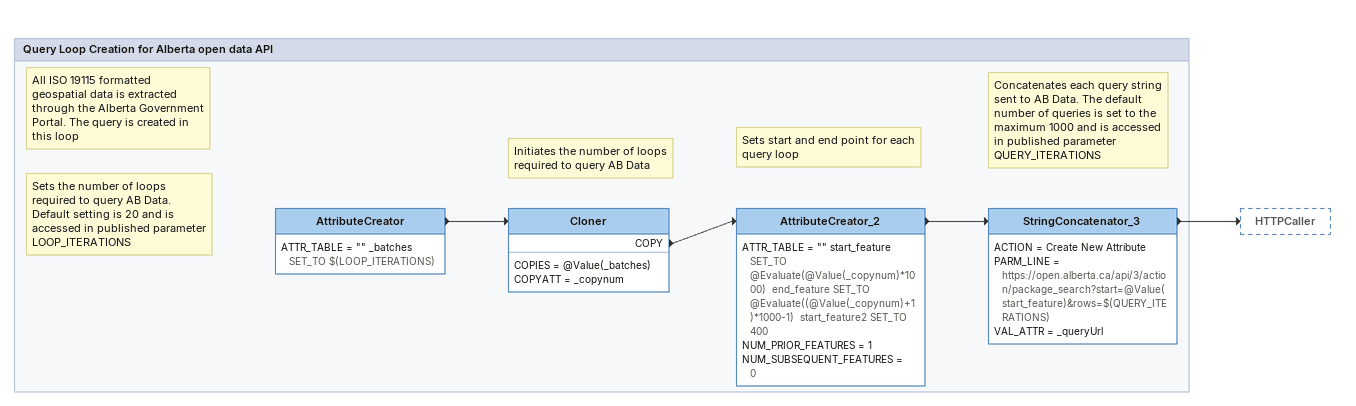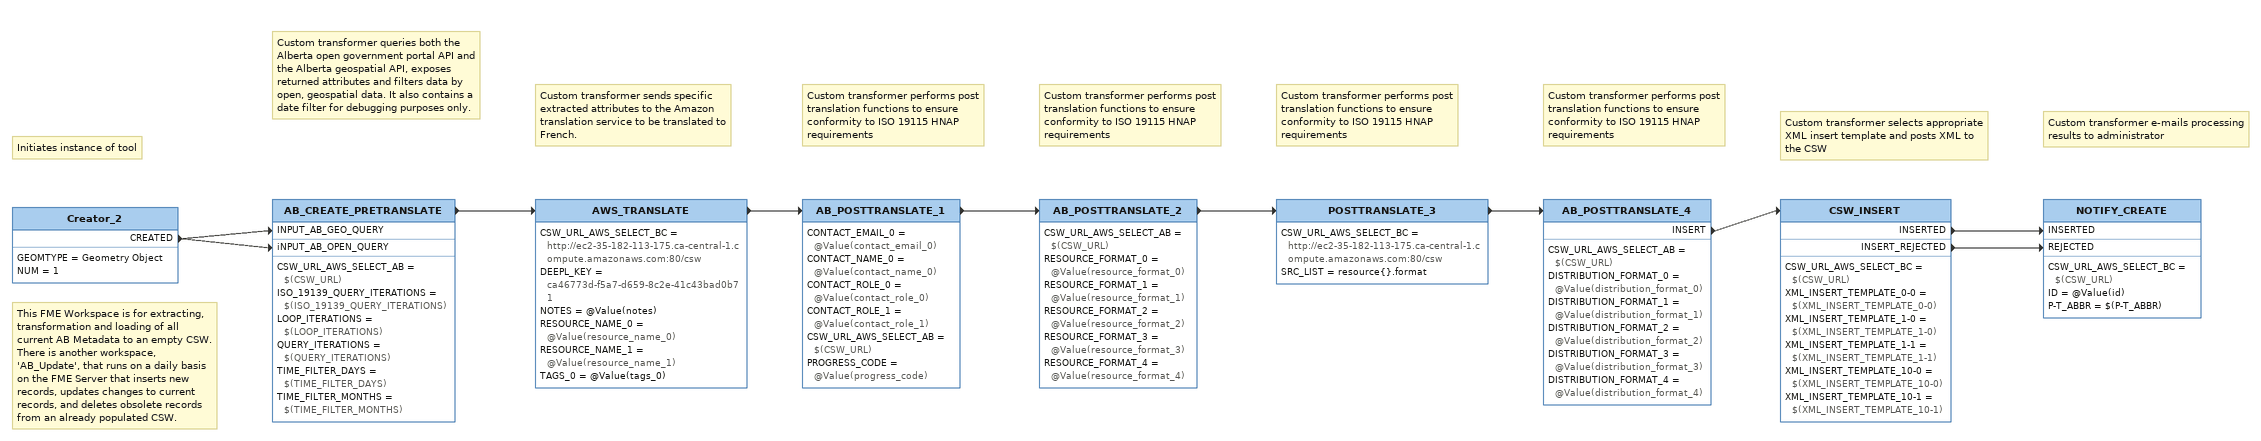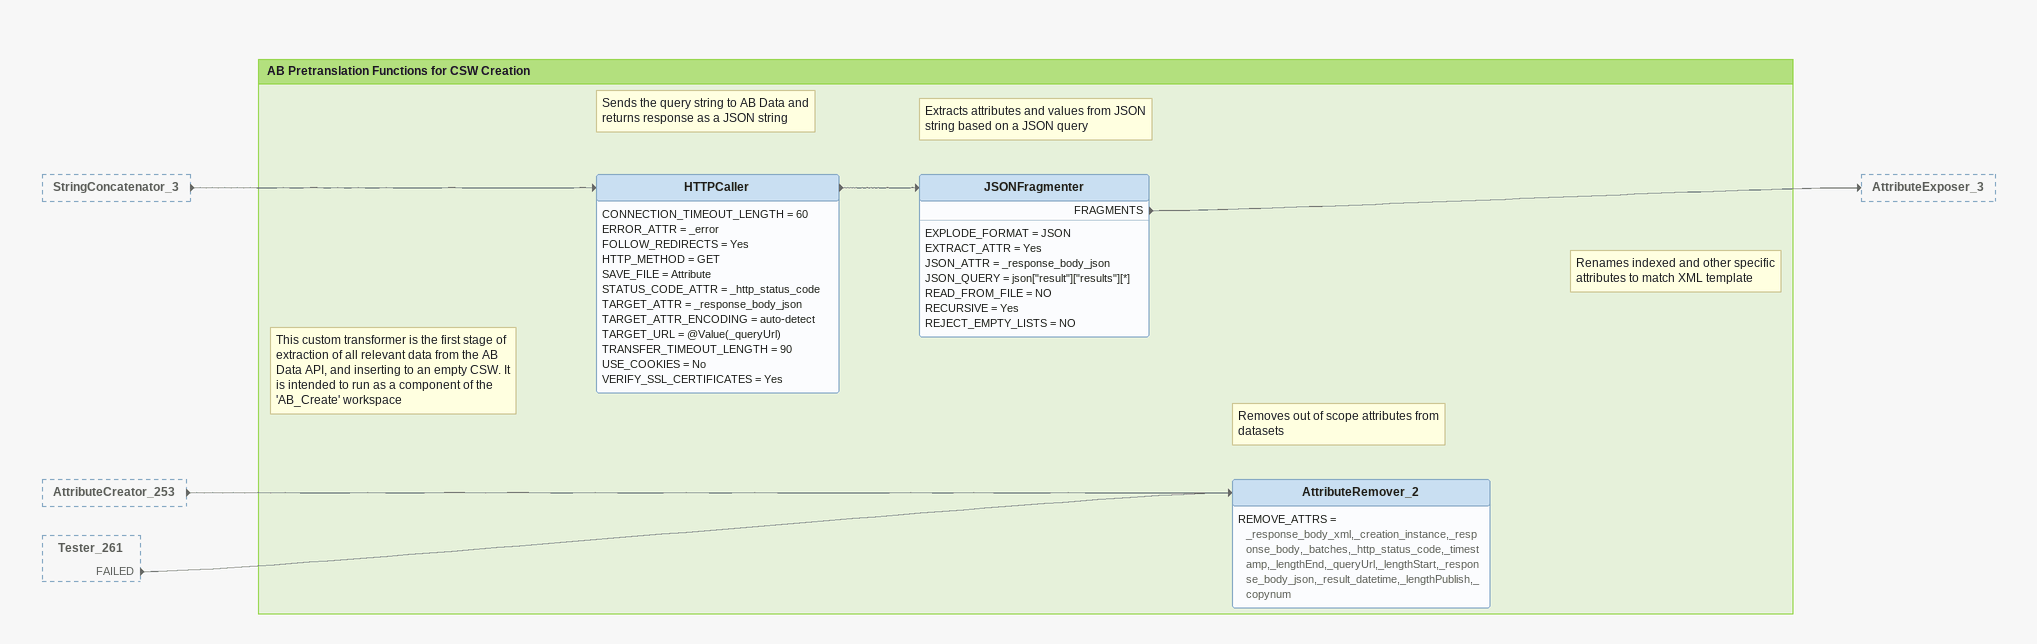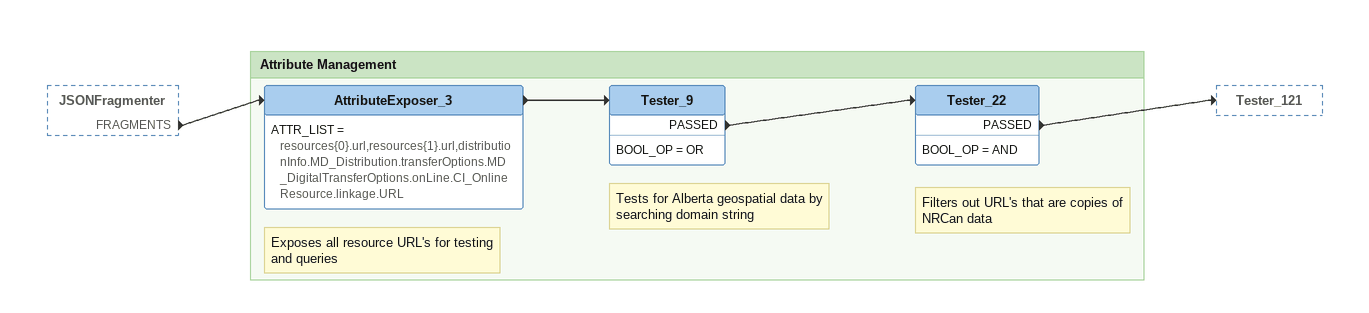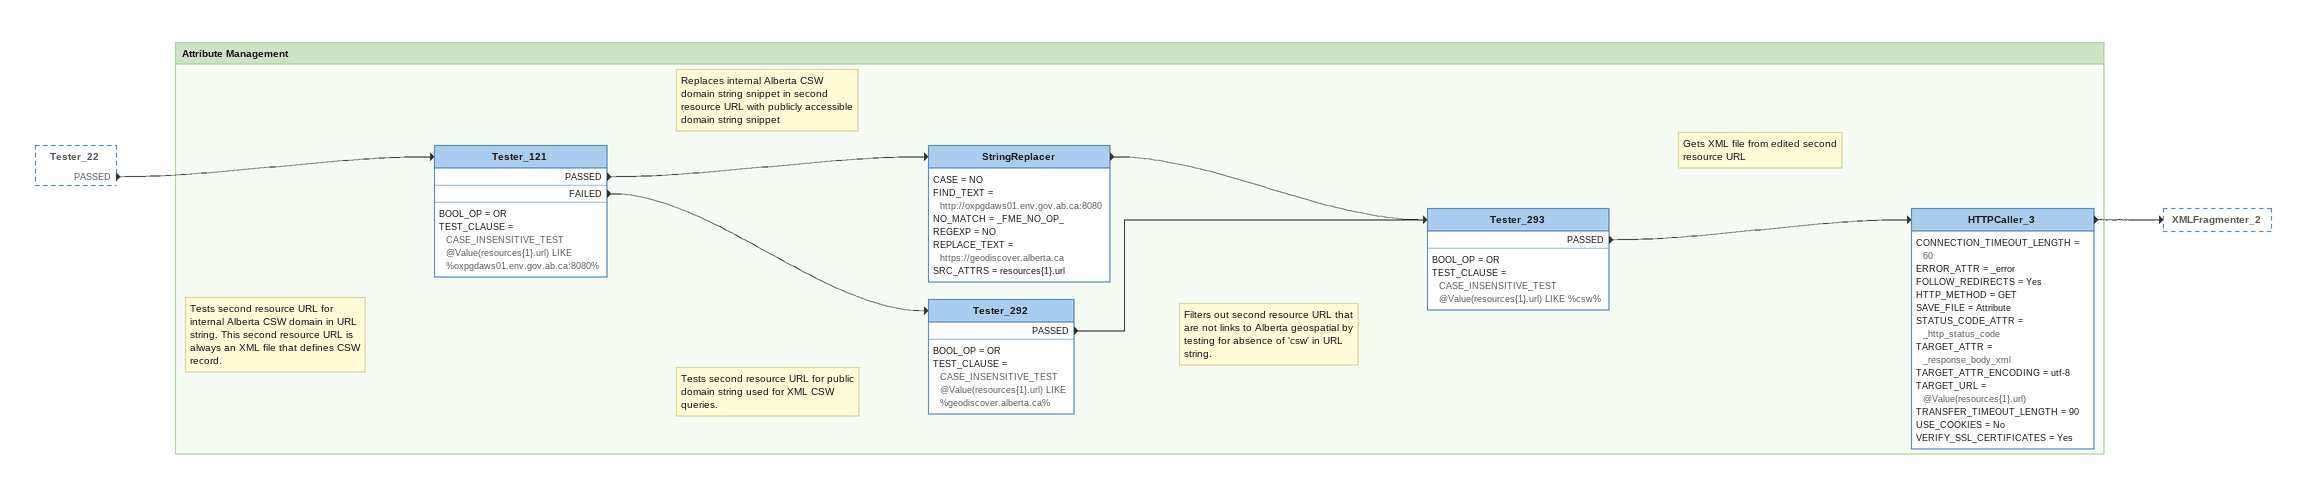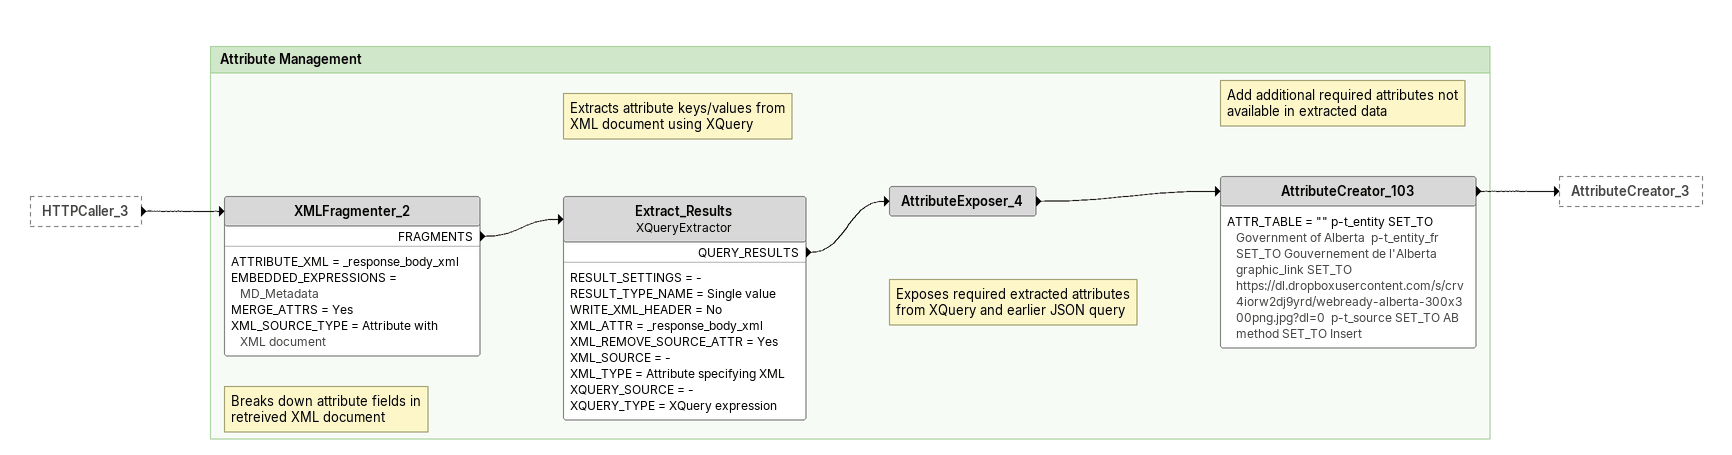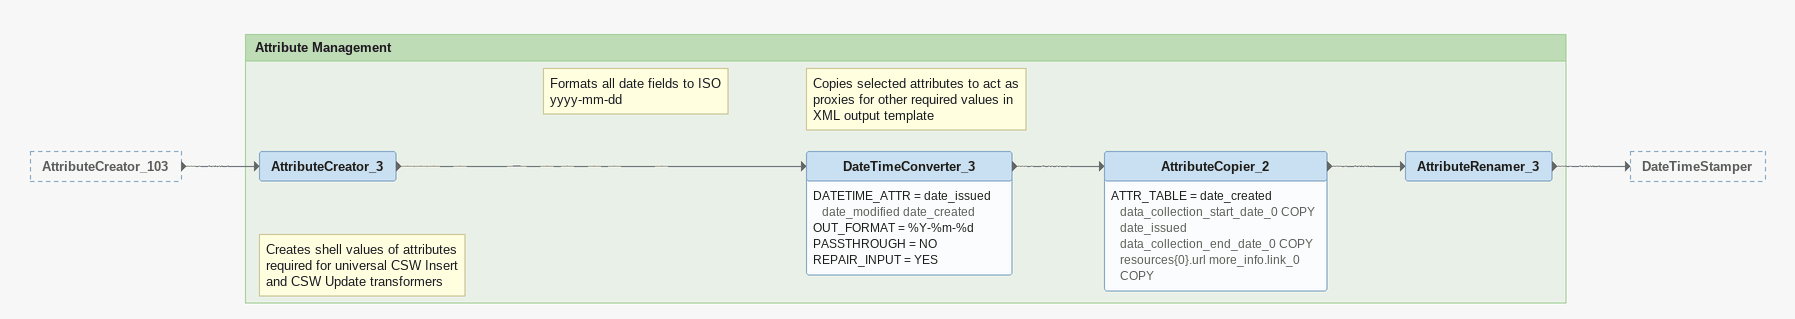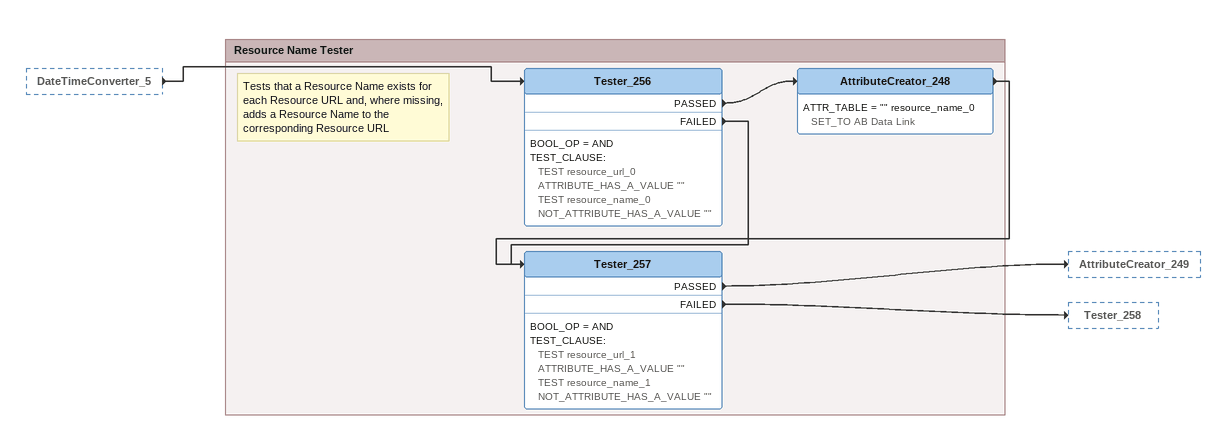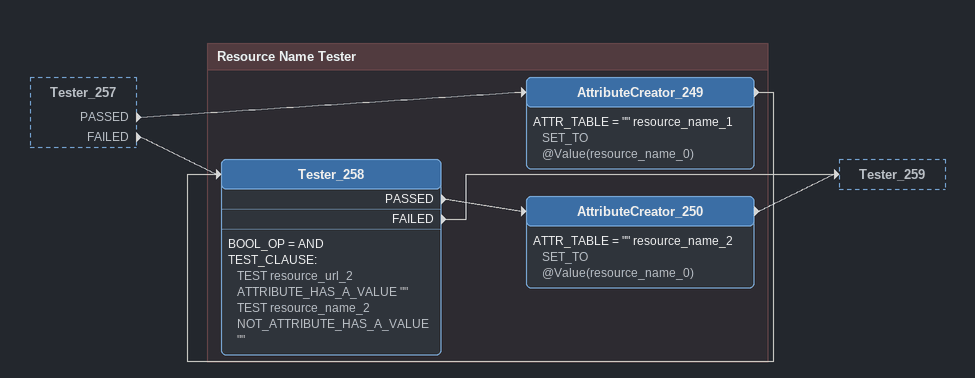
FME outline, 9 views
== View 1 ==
Bookmark: Query Loop Creation for Alberta open data API
Note: All ISO 19115 formatted geospatial data is extracted through the Alberta Government Portal. The query is created in this loop
Note: Sets the number of loops required to query AB Data. Default setting is 20 and is accessed in published parameter LOOP_ITERATIONS
AttributeCreator
    ATTR_TABLE = "" _batches SET_TO $(LOOP_ITERATIONS)
    -> Cloner
Note: Initiates the number of loops required to query AB Data
Cloner
    COPIES = @Value(_batches)
    COPYATT = _copynum
    COPY -> AttributeCreator_2
Note: Sets start and end point for each query loop
AttributeCreator_2
    ATTR_TABLE = "" start_feature SET_TO @Evaluate(@Value(_copynum)*1000)  end_feature SET_TO @Evaluate((@Value(_copynum)+1)*1000-1)  start_feature2 SET_TO 400
    NUM_PRIOR_FEATURES = 1
    NUM_SUBSEQUENT_FEATURES = 0
    -> StringConcatenator_3
Note: Concatenates each query string sent to AB Data. The default number of queries is set to the maximum 1000 and is accessed in published parameter QUERY_ITERATIONS
StringConcatenator_3
    ACTION = Create New Attribute
    PARM_LINE = https://open.alberta.ca/api/3/action/package_search?start=@Value(start_feature)&rows=$(QUERY_ITERATIONS)
    VAL_ATTR = _queryUrl
    -> HTTPCaller

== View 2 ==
Note: Initiates instance of tool
Note: This FME Workspace is for extracting, transformation and loading of all current AB Metadata to an empty CSW. / There is another workspace, 'AB_Update', that runs on a daily basis on the FME Server that inserts new records, updates changes to current records, and deletes obsolete records from an already populated CSW.
Creator_2
    GEOMTYPE = Geometry Object
    NUM = 1
    CREATED -> AB_CREATE_PRETRANSLATE [INPUT_AB_GEO_QUERY]
    CREATED -> AB_CREATE_PRETRANSLATE [iNPUT_AB_OPEN_QUERY]
Note: Custom transformer queries both the Alberta open government portal API and the Alberta geospatial API, exposes returned attributes and filters data by open, geospatial data. It also contains a date filter for debugging purposes only.
AB_CREATE_PRETRANSLATE
    CSW_URL_AWS_SELECT_AB = $(CSW_URL)
    ISO_19139_QUERY_ITERATIONS = $(ISO_19139_QUERY_ITERATIONS)
    LOOP_ITERATIONS = $(LOOP_ITERATIONS)
    QUERY_ITERATIONS = $(QUERY_ITERATIONS)
    TIME_FILTER_DAYS = $(TIME_FILTER_DAYS)
    TIME_FILTER_MONTHS = $(TIME_FILTER_MONTHS)
    -> AWS_TRANSLATE
Note: Custom transformer sends specific extracted attributes to the Amazon translation service to be translated to French.
AWS_TRANSLATE
    CSW_URL_AWS_SELECT_BC = http://ec2-35-182-113-175.ca-central-1.compute.amazonaws.com:80/csw
    DEEPL_KEY = ca46773d-f5a7-d659-8c2e-41c43bad0b71
    NOTES = @Value(notes)
    RESOURCE_NAME_0 = @Value(resource_name_0)
    RESOURCE_NAME_1 = @Value(resource_name_1)
    TAGS_0 = @Value(tags_0)
    -> AB_POSTTRANSLATE_1
Note: Custom transformer performs post translation functions to ensure conformity to ISO 19115 HNAP requirements
AB_POSTTRANSLATE_1
    CONTACT_EMAIL_0 = @Value(contact_email_0)
    CONTACT_NAME_0 = @Value(contact_name_0)
    CONTACT_ROLE_0 = @Value(contact_role_0)
    CONTACT_ROLE_1 = @Value(contact_role_1)
    CSW_URL_AWS_SELECT_AB = $(CSW_URL)
    PROGRESS_CODE = @Value(progress_code)
    -> AB_POSTTRANSLATE_2
Note: Custom transformer performs post translation functions to ensure conformity to ISO 19115 HNAP requirements
AB_POSTTRANSLATE_2
    CSW_URL_AWS_SELECT_AB = $(CSW_URL)
    RESOURCE_FORMAT_0 = @Value(resource_format_0)
    RESOURCE_FORMAT_1 = @Value(resource_format_1)
    RESOURCE_FORMAT_2 = @Value(resource_format_2)
    RESOURCE_FORMAT_3 = @Value(resource_format_3)
    RESOURCE_FORMAT_4 = @Value(resource_format_4)
    -> POSTTRANSLATE_3
Note: Custom transformer performs post translation functions to ensure conformity to ISO 19115 HNAP requirements
POSTTRANSLATE_3
    CSW_URL_AWS_SELECT_BC = http://ec2-35-182-113-175.ca-central-1.compute.amazonaws.com:80/csw
    SRC_LIST = resource{}.format
    -> AB_POSTTRANSLATE_4
Note: Custom transformer performs post translation functions to ensure conformity to ISO 19115 HNAP requirements
AB_POSTTRANSLATE_4
    CSW_URL_AWS_SELECT_AB = $(CSW_URL)
    DISTRIBUTION_FORMAT_0 = @Value(distribution_format_0)
    DISTRIBUTION_FORMAT_1 = @Value(distribution_format_1)
    DISTRIBUTION_FORMAT_2 = @Value(distribution_format_2)
    DISTRIBUTION_FORMAT_3 = @Value(distribution_format_3)
    DISTRIBUTION_FORMAT_4 = @Value(distribution_format_4)
    INSERT -> CSW_INSERT
Note: Custom transformer selects appropriate XML insert template and posts XML to the CSW
CSW_INSERT
    CSW_URL_AWS_SELECT_BC = $(CSW_URL)
    XML_INSERT_TEMPLATE_0-0 = $(XML_INSERT_TEMPLATE_0-0)
    XML_INSERT_TEMPLATE_1-0 = $(XML_INSERT_TEMPLATE_1-0)
    XML_INSERT_TEMPLATE_1-1 = $(XML_INSERT_TEMPLATE_1-1)
    XML_INSERT_TEMPLATE_10-0 = $(XML_INSERT_TEMPLATE_10-0)
    XML_INSERT_TEMPLATE_10-1 = $(XML_INSERT_TEMPLATE_10-1)
    INSERTED -> NOTIFY_CREATE [INSERTED]
    INSERT_REJECTED -> NOTIFY_CREATE [REJECTED]
Note: Custom transformer e-mails processing results to administrator
NOTIFY_CREATE
    CSW_URL_AWS_SELECT_BC = $(CSW_URL)
    ID = @Value(id)
    P-T_ABBR = $(P-T_ABBR)

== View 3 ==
StringConcatenator_3 [outside]
    -> HTTPCaller
AttributeCreator_253 [outside]
    -> AttributeRemover_2
Tester_261 [outside]
    FAILED -> AttributeRemover_2

Bookmark: AB Pretranslation Functions for CSW Creation
Note: This custom transformer is the first stage of extraction of all relevant data from the AB Data API, and inserting to an empty CSW. It is intended to run as a component of the 'AB_Create' workspace
Note: Sends the query string to AB Data and returns response as a JSON string
HTTPCaller
    CONNECTION_TIMEOUT_LENGTH = 60
    ERROR_ATTR = _error
    FOLLOW_REDIRECTS = Yes
    HTTP_METHOD = GET
    SAVE_FILE = Attribute
    STATUS_CODE_ATTR = _http_status_code
    TARGET_ATTR = _response_body_json
    TARGET_ATTR_ENCODING = auto-detect
    TARGET_URL = @Value(_queryUrl)
    TRANSFER_TIMEOUT_LENGTH = 90
    USE_COOKIES = No
    VERIFY_SSL_CERTIFICATES = Yes
    -> JSONFragmenter
Note: Extracts attributes and values from JSON string based on a JSON query
JSONFragmenter
    EXPLODE_FORMAT = JSON
    EXTRACT_ATTR = Yes
    JSON_ATTR = _response_body_json
    JSON_QUERY = json["result"]["results"][*]
    READ_FROM_FILE = NO
    RECURSIVE = Yes
    REJECT_EMPTY_LISTS = NO
    FRAGMENTS -> AttributeExposer_3
Note: Removes out of scope attributes from datasets
Note: Renames indexed and other specific attributes to match XML template
AttributeRemover_2
    REMOVE_ATTRS = _response_body_xml,_creation_instance,_response_body,_batches,_http_status_code,_timestamp,_lengthEnd,_queryUrl,_lengthStart,_response_body_json,_result_datetime,_lengthPublish,_copynum

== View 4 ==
JSONFragmenter [outside]
    FRAGMENTS -> AttributeExposer_3

Bookmark: Attribute Management
Note: Exposes all resource URL's for testing and queries
AttributeExposer_3
    ATTR_LIST = resources{0}.url,resources{1}.url,distributionInfo.MD_Distribution.transferOptions.MD_DigitalTransferOptions.onLine.CI_OnlineResource.linkage.URL
    -> Tester_9
Note: Tests for Alberta geospatial data by searching domain string
Tester_9
    BOOL_OP = OR
    PASSED -> Tester_22
Note: Filters out URL's that are copies of NRCan data
Tester_22
    BOOL_OP = AND
    PASSED -> Tester_121

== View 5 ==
Tester_22 [outside]
    PASSED -> Tester_121

Bookmark: Attribute Management
Note: Tests second resource URL for internal Alberta CSW domain in URL string. This second resource URL is always an XML file that defines CSW record.
Tester_121
    BOOL_OP = OR
    TEST_CLAUSE = CASE_INSENSITIVE_TEST @Value(resources{1}.url) LIKE %oxpgdaws01.env.gov.ab.ca:8080%
    PASSED -> StringReplacer
    FAILED -> Tester_292
Note: Replaces internal Alberta CSW domain string snippet in second resource URL with publicly accessible domain string snippet
StringReplacer
    CASE = NO
    FIND_TEXT = http://oxpgdaws01.env.gov.ab.ca:8080
    NO_MATCH = _FME_NO_OP_
    REGEXP = NO
    REPLACE_TEXT = https://geodiscover.alberta.ca
    SRC_ATTRS = resources{1}.url
    -> Tester_293
Note: Tests second resource URL for public domain string used for XML CSW queries.
Tester_292
    BOOL_OP = OR
    TEST_CLAUSE = CASE_INSENSITIVE_TEST @Value(resources{1}.url) LIKE %geodiscover.alberta.ca%
    PASSED -> Tester_293
Note: Filters out second resource URL that are not links to Alberta geospatial by testing for absence of 'csw' in URL string.
Tester_293
    BOOL_OP = OR
    TEST_CLAUSE = CASE_INSENSITIVE_TEST @Value(resources{1}.url) LIKE %csw%
    PASSED -> HTTPCaller_3
Note: Gets XML file from edited second resource URL
HTTPCaller_3
    CONNECTION_TIMEOUT_LENGTH = 60
    ERROR_ATTR = _error
    FOLLOW_REDIRECTS = Yes
    HTTP_METHOD = GET
    SAVE_FILE = Attribute
    STATUS_CODE_ATTR = _http_status_code
    TARGET_ATTR = _response_body_xml
    TARGET_ATTR_ENCODING = utf-8
    TARGET_URL = @Value(resources{1}.url)
    TRANSFER_TIMEOUT_LENGTH = 90
    USE_COOKIES = No
    VERIFY_SSL_CERTIFICATES = Yes
    -> XMLFragmenter_2

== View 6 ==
HTTPCaller_3 [outside]
    -> XMLFragmenter_2

Bookmark: Attribute Management
Note: Breaks down attribute fields in retreived XML document
XMLFragmenter_2
    ATTRIBUTE_XML = _response_body_xml
    EMBEDDED_EXPRESSIONS = MD_Metadata
    MERGE_ATTRS = Yes
    XML_SOURCE_TYPE = Attribute with XML document
    FRAGMENTS -> Extract_Results
Note: Extracts attribute keys/values from XML document using XQuery
Extract_Results: XQueryExtractor
    RESULT_SETTINGS = -
    RESULT_TYPE_NAME = Single value
    WRITE_XML_HEADER = No
    XML_ATTR = _response_body_xml
    XML_REMOVE_SOURCE_ATTR = Yes
    XML_SOURCE = -
    XML_TYPE = Attribute specifying XML
    XQUERY_SOURCE = -
    XQUERY_TYPE = XQuery expression
    QUERY_RESULTS -> AttributeExposer_4
Note: Exposes required extracted attributes from XQuery and earlier JSON query
AttributeExposer_4
    -> AttributeCreator_103
Note: Add additional required attributes not available in extracted data
AttributeCreator_103
    ATTR_TABLE = "" p-t_entity SET_TO Government of Alberta  p-t_entity_fr SET_TO Gouvernement de l'Alberta  graphic_link SET_TO https://dl.dropboxusercontent.com/s/crv4iorw2dj9yrd/webready-alberta-300x300png.jpg?dl=0  p-t_source SET_TO AB  method SET_TO Insert
    -> AttributeCreator_3

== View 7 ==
AttributeCreator_103 [outside]
    -> AttributeCreator_3

Bookmark: Attribute Management
Note: Creates shell values of attributes required for universal CSW Insert and CSW Update transformers
AttributeCreator_3
    -> DateTimeConverter_3
Note: Formats all date fields to ISO yyyy-mm-dd
DateTimeConverter_3
    DATETIME_ATTR = date_issued date_modified date_created
    OUT_FORMAT = %Y-%m-%d
    PASSTHROUGH = NO
    REPAIR_INPUT = YES
    -> AttributeCopier_2
Note: Copies selected attributes to act as proxies for other required values in XML output template
AttributeCopier_2
    ATTR_TABLE = date_created data_collection_start_date_0 COPY  date_issued data_collection_end_date_0 COPY  resources{0}.url more_info.link_0 COPY
    -> AttributeRenamer_3
AttributeRenamer_3
    -> DateTimeStamper

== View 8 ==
DateTimeConverter_5 [outside]
    -> Tester_256

Bookmark: Resource Name Tester
Note: Tests that a Resource Name exists for each Resource URL and, where missing, adds a Resource Name to the corresponding Resource URL
Tester_256
    BOOL_OP = AND
    TEST_CLAUSE:
      TEST resource_url_0 ATTRIBUTE_HAS_A_VALUE ""
      TEST resource_name_0 NOT_ATTRIBUTE_HAS_A_VALUE ""
    PASSED -> AttributeCreator_248
    FAILED -> Tester_257
AttributeCreator_248
    ATTR_TABLE = "" resource_name_0 SET_TO AB Data Link
    -> Tester_257
Tester_257
    BOOL_OP = AND
    TEST_CLAUSE:
      TEST resource_url_1 ATTRIBUTE_HAS_A_VALUE ""
      TEST resource_name_1 NOT_ATTRIBUTE_HAS_A_VALUE ""
    PASSED -> AttributeCreator_249
    FAILED -> Tester_258

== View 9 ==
Tester_257 [outside]
    PASSED -> AttributeCreator_249
    FAILED -> Tester_258

Bookmark: Resource Name Tester
AttributeCreator_249
    ATTR_TABLE = "" resource_name_1 SET_TO @Value(resource_name_0)
    -> Tester_258
Tester_258
    BOOL_OP = AND
    TEST_CLAUSE:
      TEST resource_url_2 ATTRIBUTE_HAS_A_VALUE ""
      TEST resource_name_2 NOT_ATTRIBUTE_HAS_A_VALUE ""
    PASSED -> AttributeCreator_250
    FAILED -> Tester_259
AttributeCreator_250
    ATTR_TABLE = "" resource_name_2 SET_TO @Value(resource_name_0)
    -> Tester_259
